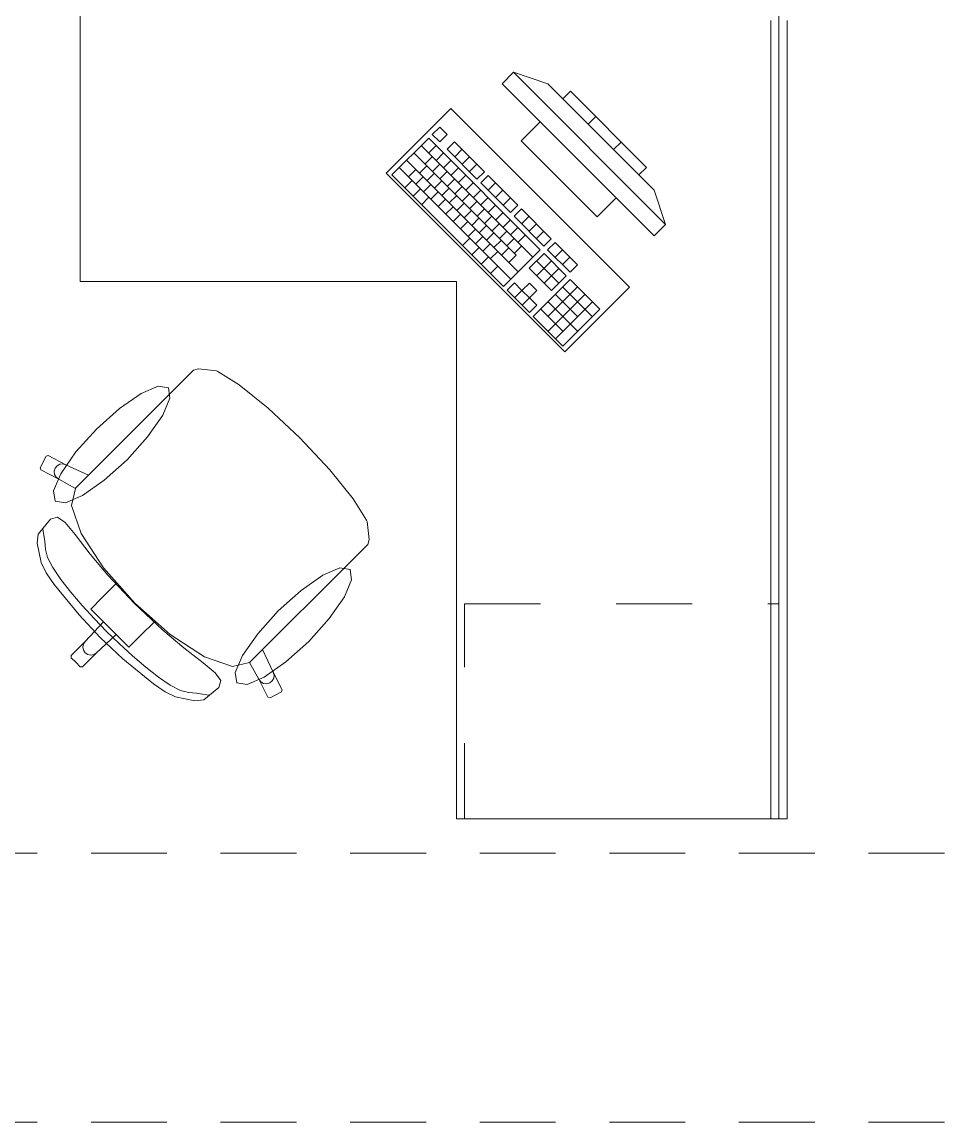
# Model space of a CAD drawing. Header units: inches. Extents: x -38 to 5698, y -33 to 92.
# Drawn here: x 289.594 to 291.334, y 16.9 to 18.946 of the extents above; entities that cross this region are included whole.
import ezdxf

# ---------------------------------------------------------------- set-up
doc = ezdxf.new("R2010")
doc.units = ezdxf.units.IN
doc.header["$MEASUREMENT"] = 0
doc.linetypes.add('Hidden Line', pattern=[0.195611, 0.141111, -0.0545])
doc.linetypes.add('Rayas', pattern=[0.282222, 0.141111, -0.141111])
doc.layers.add('08 _ STR _ EXT _ 09 Vigas', color=7, linetype='Continuous')
doc.layers.add('Interior - Mobiliario', color=7, linetype='Continuous')

msp = doc.modelspace()

# ---------------------------------------------------------------- linework, layer by layer
at = {"layer": '08 _ STR _ EXT _ 09 Vigas', "color": 251, "linetype": 'Hidden Line', "lineweight": 13}
for p, q in [((287.07, 17.4), (307.57, 17.4)), ((287.07, 16.9), (293.57, 16.9))]:
    msp.add_line(p, q, dxfattribs=at)
at = {"layer": 'Interior - Mobiliario', "color": 175, "linetype": 'Continuous', "lineweight": 13}
for p, q in [((290.9873, 18.9488), (290.9873, 17.4638)), ((291.0173, 17.4638), (291.0173, 18.9488)), ((290.5084, 18.8527), (290.4872, 18.8315)), ((290.7913, 18.5698), (290.5084, 18.8527)), ((290.5084, 18.8527), (290.5721, 18.8315)), ((290.4872, 18.8315), (290.77, 18.5486)), ((290.5721, 18.8315), (290.77, 18.6335)), ((290.6145, 18.8173), (290.6003, 18.8032)), ((290.7559, 18.6759), (290.6145, 18.8173)), ((290.6003, 18.8032), (290.7418, 18.6617)), ((290.6475, 18.756), (290.6616, 18.7702)), ((290.371, 18.7509), (290.3573, 18.7372)), ((290.3849, 18.7371), (290.371, 18.7509)), ((290.5579, 18.7607), (290.5226, 18.7254)), ((290.6993, 18.6193), (290.5579, 18.7607)), ((290.3505, 18.7304), (290.2819, 18.6618)), ((290.5582, 18.5226), (290.3505, 18.7304)), ((290.3573, 18.7372), (290.3712, 18.7234)), ((290.3712, 18.7234), (290.3849, 18.7371)), ((290.5226, 18.7254), (290.664, 18.584)), ((290.323, 18.7029), (290.5134, 18.5125)), ((290.3367, 18.7166), (290.5445, 18.5089)), ((290.3506, 18.7028), (290.3643, 18.7165)), ((290.3987, 18.7232), (290.385, 18.7095)), ((290.385, 18.7095), (290.4404, 18.6541)), ((290.4541, 18.6678), (290.3987, 18.7232)), ((290.3989, 18.6957), (290.4126, 18.7094)), ((290.6946, 18.7089), (290.7088, 18.723)), ((290.3093, 18.6892), (290.517, 18.4815)), ((290.3438, 18.6822), (290.3575, 18.6959)), ((290.3644, 18.6889), (290.3781, 18.7027)), ((290.3783, 18.6751), (290.392, 18.6888)), ((290.4127, 18.6818), (290.4264, 18.6955)), ((290.2956, 18.6755), (290.5033, 18.4678)), ((290.3129, 18.6582), (290.3266, 18.6719)), ((290.3335, 18.665), (290.3473, 18.6787)), ((290.3474, 18.6511), (290.3611, 18.6648)), ((290.3576, 18.6683), (290.3714, 18.682)), ((290.3715, 18.6545), (290.3852, 18.6682)), ((290.3921, 18.6612), (290.4058, 18.675)), ((290.4265, 18.668), (290.4403, 18.6817)), ((290.4404, 18.6541), (290.4541, 18.6678)), ((290.7418, 18.6617), (290.7559, 18.6759)), ((290.2819, 18.6618), (290.4896, 18.4541)), ((290.3061, 18.6376), (290.3198, 18.6513)), ((290.3268, 18.6443), (290.3405, 18.6581)), ((290.3406, 18.6305), (290.3543, 18.6442)), ((290.3612, 18.6373), (290.375, 18.651)), ((290.3853, 18.6406), (290.3991, 18.6543)), ((290.406, 18.6474), (290.4197, 18.6611)), ((290.4198, 18.6336), (290.4335, 18.6473)), ((290.461, 18.6609), (290.4473, 18.6472)), ((290.4473, 18.6472), (290.5027, 18.5918)), ((290.5164, 18.6055), (290.461, 18.6609)), ((290.4612, 18.6334), (290.4749, 18.6471)), ((290.3217, 18.622), (290.3354, 18.6357)), ((290.3545, 18.6166), (290.3682, 18.6304)), ((290.3751, 18.6234), (290.3888, 18.6372)), ((290.3889, 18.6096), (290.4026, 18.6233)), ((290.3992, 18.6268), (290.4129, 18.6405)), ((290.413, 18.6129), (290.4267, 18.6266)), ((290.4337, 18.6197), (290.4474, 18.6334)), ((290.475, 18.6195), (290.4887, 18.6332)), ((290.7913, 18.5698), (290.77, 18.6335)), ((290.3373, 18.6064), (290.351, 18.6201)), ((290.3683, 18.6028), (290.382, 18.6165)), ((290.3821, 18.589), (290.3959, 18.6027)), ((290.4028, 18.5957), (290.4165, 18.6095)), ((290.4269, 18.5991), (290.4406, 18.6128)), ((290.4475, 18.6059), (290.4612, 18.6196)), ((290.4614, 18.592), (290.4751, 18.6057)), ((290.4889, 18.6057), (290.5026, 18.6194)), ((290.5027, 18.5918), (290.5164, 18.6055)), ((290.664, 18.584), (290.6993, 18.6193)), ((290.396, 18.5751), (290.4097, 18.5888)), ((290.4166, 18.5819), (290.4303, 18.5956)), ((290.4305, 18.568), (290.4442, 18.5818)), ((290.4407, 18.5852), (290.4544, 18.5989)), ((290.4546, 18.5714), (290.4683, 18.5851)), ((290.4752, 18.5782), (290.4889, 18.5919)), ((290.5233, 18.5986), (290.5096, 18.5849)), ((290.5096, 18.5849), (290.565, 18.5295)), ((290.5787, 18.5432), (290.5233, 18.5986)), ((290.5235, 18.571), (290.5372, 18.5848)), ((290.4098, 18.5613), (290.4236, 18.575)), ((290.4237, 18.5474), (290.4374, 18.5611)), ((290.4443, 18.5542), (290.458, 18.5679)), ((290.4684, 18.5575), (290.4821, 18.5712)), ((290.4891, 18.5643), (290.5028, 18.578)), ((290.5029, 18.5505), (290.5166, 18.5642)), ((290.5373, 18.5572), (290.551, 18.5709)), ((290.77, 18.5486), (290.7913, 18.5698)), ((290.4134, 18.5302), (290.4271, 18.5439)), ((290.4375, 18.5336), (290.4512, 18.5473)), ((290.4582, 18.5404), (290.4719, 18.5541)), ((290.472, 18.5265), (290.4857, 18.5402)), ((290.4823, 18.5437), (290.496, 18.5574)), ((290.4961, 18.5298), (290.5098, 18.5435)), ((290.5168, 18.5366), (290.5305, 18.5503)), ((290.5512, 18.5433), (290.5649, 18.5571)), ((290.565, 18.5295), (290.5787, 18.5432)), ((290.4307, 18.5129), (290.4445, 18.5266)), ((290.4514, 18.5197), (290.4651, 18.5334)), ((290.4652, 18.5059), (290.4789, 18.5196)), ((290.4859, 18.5127), (290.4996, 18.5264)), ((290.4896, 18.4541), (290.5582, 18.5226)), ((290.51, 18.516), (290.5237, 18.5297)), ((290.5857, 18.5363), (290.5719, 18.5226)), ((290.5719, 18.5226), (290.6135, 18.481)), ((290.6272, 18.4947), (290.5857, 18.5363)), ((290.5858, 18.5087), (290.5995, 18.5224)), ((290.4481, 18.4956), (290.4618, 18.5093)), ((290.4997, 18.4988), (290.5134, 18.5125)), ((290.5651, 18.5157), (290.5377, 18.4883)), ((290.5514, 18.502), (290.5929, 18.4605)), ((290.5515, 18.4744), (290.5789, 18.5019)), ((290.6066, 18.4742), (290.5651, 18.5157)), ((290.5996, 18.4949), (290.6134, 18.5086)), ((290.4654, 18.4783), (290.4791, 18.492)), ((290.5377, 18.4883), (290.5792, 18.4467)), ((290.5654, 18.4606), (290.5928, 18.488)), ((290.6135, 18.481), (290.6272, 18.4947)), ((290.5102, 18.4609), (290.4965, 18.4471)), ((290.5241, 18.447), (290.5102, 18.4609)), ((290.5378, 18.4607), (290.5241, 18.447)), ((290.5516, 18.4469), (290.5378, 18.4607)), ((290.6136, 18.4673), (290.545, 18.3987)), ((290.5792, 18.4467), (290.6066, 18.4742)), ((290.6689, 18.4119), (290.6136, 18.4673)), ((290.4965, 18.4471), (290.5381, 18.4056)), ((290.5104, 18.4333), (290.5241, 18.447)), ((290.5241, 18.447), (290.5379, 18.4332)), ((290.5379, 18.4332), (290.5516, 18.4469)), ((290.5725, 18.3985), (290.6274, 18.4534)), ((290.5727, 18.371), (290.6413, 18.4396)), ((290.5861, 18.4398), (290.6277, 18.3983)), ((290.5998, 18.4535), (290.6552, 18.3981)), ((290.5242, 18.4195), (290.5379, 18.4332)), ((290.5518, 18.4193), (290.5379, 18.4332)), ((290.5381, 18.4056), (290.5518, 18.4193)), ((290.5724, 18.4261), (290.6278, 18.3707)), ((290.5865, 18.3571), (290.6551, 18.4257)), ((290.545, 18.3987), (290.6004, 18.3433)), ((290.5587, 18.4124), (290.6002, 18.3709)), ((290.6004, 18.3433), (290.6689, 18.4119)), ((289.9127, 18.2984), (289.8908, 18.2764)), ((289.922, 18.3012), (289.9127, 18.2984)), ((289.9559, 18.2973), (289.922, 18.3012)), ((289.9581, 18.2964), (289.9559, 18.2973)), ((289.9981, 18.2714), (289.9581, 18.2964)), ((289.8908, 18.2764), (289.8653, 18.2509)), ((290.0518, 18.2279), (289.9981, 18.2714)), ((289.8653, 18.2509), (289.7174, 18.1031)), ((290.0526, 18.2272), (290.0518, 18.2279)), ((290.1109, 18.1724), (290.0526, 18.2272)), ((290.1109, 18.1724), (290.1658, 18.114)), ((289.6385, 18.1383), (289.6277, 18.1169)), ((289.6425, 18.1396), (289.6385, 18.1383)), ((289.6756, 18.1226), (289.6425, 18.1396)), ((289.6277, 18.1169), (289.629, 18.1129)), ((289.629, 18.1129), (289.6621, 18.0959)), ((289.6555, 18.1162), (289.6539, 18.1105)), ((289.6539, 18.1105), (289.6546, 18.1047)), ((289.6591, 18.1208), (289.6555, 18.1162)), ((289.6642, 18.1236), (289.6591, 18.1208)), ((289.67, 18.1243), (289.6642, 18.1236)), ((289.6756, 18.1226), (289.67, 18.1243)), ((289.7174, 18.1031), (289.6756, 18.1226)), ((290.1658, 18.114), (290.1665, 18.1132)), ((290.1665, 18.1132), (290.21, 18.0595)), ((289.6546, 18.1047), (289.6575, 18.0996)), ((289.6575, 18.0996), (289.6621, 18.0959)), ((289.6621, 18.0959), (289.6931, 18.0786)), ((289.6932, 18.0788), (289.7174, 18.1031)), ((289.6931, 18.0786), (289.6857, 18.0467)), ((289.6932, 18.0788), (289.6931, 18.0786)), ((290.21, 18.0595), (290.235, 18.0195)), ((289.6857, 18.0467), (289.704, 17.9947)), ((289.647, 18.0215), (289.6238, 17.9937)), ((289.6599, 18.025), (289.647, 18.0215)), ((289.6743, 18.0149), (289.6599, 18.025)), ((289.6929, 17.9927), (289.6743, 18.0149)), ((290.235, 18.0195), (290.2358, 18.0173)), ((290.2358, 18.0173), (290.2398, 17.9834)), ((289.6238, 17.9937), (289.622, 17.9769)), ((289.6335, 17.999), (289.6327, 18.0035)), ((289.6343, 17.9909), (289.6335, 17.999)), ((289.6363, 17.9802), (289.6343, 17.9909)), ((289.7208, 17.9565), (289.6929, 17.9927)), ((289.704, 17.9947), (289.7454, 17.9309)), ((289.622, 17.9769), (289.6297, 17.9408)), ((289.6375, 17.9648), (289.6363, 17.9802)), ((290.237, 17.9741), (290.215, 17.9522)), ((290.2398, 17.9834), (290.237, 17.9741)), ((289.6414, 17.95), (289.6375, 17.9648)), ((289.6513, 17.9312), (289.6414, 17.95)), ((289.7535, 17.9172), (289.7208, 17.9565)), ((290.215, 17.9522), (290.1895, 17.9267)), ((289.6297, 17.9408), (289.6387, 17.9215)), ((289.6662, 17.9093), (289.6513, 17.9312)), ((289.7454, 17.9309), (289.7702, 17.9027)), ((290.1895, 17.9267), (290.0416, 17.7788)), ((289.6387, 17.9215), (289.6536, 17.8999)), ((289.6848, 17.8855), (289.6662, 17.9093)), ((289.803, 17.8644), (289.7535, 17.9172)), ((289.6536, 17.8999), (289.7004, 17.8432)), ((289.7059, 17.8608), (289.6848, 17.8855)), ((289.7702, 17.9027), (289.7428, 17.8754)), ((289.7702, 17.9027), (289.8035, 17.8649)), ((289.7428, 17.8754), (289.7216, 17.8542)), ((289.803, 17.8644), (289.8558, 17.8149)), ((289.8413, 17.8316), (289.8035, 17.8649)), ((289.7285, 17.8362), (289.7059, 17.8608)), ((289.7216, 17.8542), (289.7453, 17.8306)), ((289.7004, 17.8432), (289.7395, 17.801)), ((289.7453, 17.8306), (289.7113, 17.794)), ((289.7513, 17.8127), (289.7285, 17.8362)), ((289.7453, 17.8306), (289.7572, 17.8186)), ((289.8413, 17.8316), (289.8139, 17.8042)), ((289.8695, 17.8068), (289.8413, 17.8316)), ((289.7692, 17.8067), (289.7326, 17.7727)), ((289.7513, 17.8127), (289.7748, 17.7899)), ((289.7692, 17.8067), (289.7572, 17.8186)), ((289.7928, 17.783), (289.7692, 17.8067)), ((289.8139, 17.8042), (289.7928, 17.783)), ((289.8558, 17.8149), (289.8951, 17.7822)), ((289.9333, 17.7654), (289.8695, 17.8068)), ((289.7113, 17.794), (289.6852, 17.7679)), ((289.708, 17.7892), (289.7069, 17.7834)), ((289.7069, 17.7834), (289.7081, 17.7777)), ((289.7113, 17.794), (289.708, 17.7892)), ((289.7817, 17.7618), (289.7395, 17.801)), ((289.7748, 17.7899), (289.7994, 17.7673)), ((289.8951, 17.7822), (289.9312, 17.7543)), ((289.6852, 17.7679), (289.6852, 17.7637)), ((289.6852, 17.7637), (289.6938, 17.7552)), ((289.7326, 17.7727), (289.7065, 17.7466)), ((289.7081, 17.7777), (289.7114, 17.7728)), ((289.7163, 17.7695), (289.7114, 17.7728)), ((289.722, 17.7683), (289.7163, 17.7695)), ((289.7278, 17.7695), (289.722, 17.7683)), ((289.7326, 17.7727), (289.7278, 17.7695)), ((289.8384, 17.715), (289.7817, 17.7618)), ((289.7994, 17.7673), (289.8241, 17.7462)), ((289.9852, 17.7471), (289.9333, 17.7654)), ((290.0174, 17.7546), (290.0416, 17.7788)), ((290.0416, 17.7788), (290.0612, 17.7371)), ((289.7023, 17.7466), (289.6938, 17.7552)), ((289.7065, 17.7466), (289.7023, 17.7466)), ((289.8241, 17.7462), (289.8479, 17.7276)), ((289.9312, 17.7543), (289.9535, 17.7357)), ((290.0172, 17.7545), (289.9852, 17.7471)), ((290.0174, 17.7546), (290.0172, 17.7545)), ((290.0345, 17.7235), (290.0172, 17.7545)), ((289.8479, 17.7276), (289.8698, 17.7127)), ((289.9535, 17.7357), (289.9635, 17.7214)), ((289.9635, 17.7214), (289.9601, 17.7084)), ((290.0382, 17.7189), (290.0345, 17.7235)), ((290.0515, 17.6904), (290.0345, 17.7235)), ((290.0622, 17.7256), (290.0593, 17.7205)), ((290.0612, 17.7371), (290.0628, 17.7314)), ((290.0612, 17.7371), (290.0782, 17.704)), ((290.0628, 17.7314), (290.0622, 17.7256)), ((289.8601, 17.7001), (289.8384, 17.715)), ((289.8794, 17.6911), (289.8601, 17.7001)), ((289.8698, 17.7127), (289.8886, 17.7028)), ((289.8886, 17.7028), (289.9034, 17.6989)), ((289.9601, 17.7084), (289.9323, 17.6853)), ((290.0433, 17.716), (290.0382, 17.7189)), ((290.0491, 17.7153), (290.0433, 17.716)), ((290.0548, 17.7169), (290.0491, 17.7153)), ((290.0593, 17.7205), (290.0548, 17.7169)), ((290.0782, 17.704), (290.0769, 17.6999)), ((289.9155, 17.6834), (289.8794, 17.6911)), ((289.9034, 17.6989), (289.9188, 17.6977)), ((289.9323, 17.6853), (289.9155, 17.6834)), ((289.9188, 17.6977), (289.9295, 17.6957)), ((289.9295, 17.6957), (289.9376, 17.6949)), ((289.9376, 17.6949), (289.9421, 17.6941)), ((290.0555, 17.6891), (290.0515, 17.6904)), ((290.0769, 17.6999), (290.0555, 17.6891)), ((290.9873, 17.4638), (291.0173, 17.4638))]:
    msp.add_line(p, q, dxfattribs=at)
at = {"layer": 'Interior - Mobiliario', "color": 175, "linetype": 'Rayas', "lineweight": 13}
for p, q in [((290.4173, 17.4638), (290.4173, 17.8638)), ((290.4173, 17.8638), (291.0023, 17.8638))]:
    msp.add_line(p, q, dxfattribs=at)
at = {"layer": 'Interior - Mobiliario', "color": 175, "linetype": 'Continuous', "lineweight": 13, "flags": 128}
for points in [[(291.0023, 18.9638), (291.0023, 17.4638), (290.4023, 17.4638), (290.4023, 18.4638), (289.7023, 18.4638), (289.7023, 18.9638)], [(290.3917, 18.7855), (290.2715, 18.6653), (290.6039, 18.3329), (290.7241, 18.4531)], [(289.7325, 18.1888), (289.6943, 18.1464), (289.6663, 18.106), (289.6527, 18.0739), (289.6556, 18.055), (289.6745, 18.0521), (289.7066, 18.0657), (289.7469, 18.0938), (289.7894, 18.1319), (289.8276, 18.1744), (289.8556, 18.2148), (289.8692, 18.2468), (289.8663, 18.2657), (289.8474, 18.2686), (289.8153, 18.255), (289.775, 18.227)], [(290.1274, 17.7939), (290.0849, 17.7558), (290.0446, 17.7277), (290.0125, 17.7141), (289.9936, 17.717), (289.9907, 17.7359), (290.0043, 17.768), (290.0324, 17.8083), (290.0705, 17.8508), (290.113, 17.889), (290.1533, 17.917), (290.1854, 17.9306), (290.2043, 17.9277), (290.2072, 17.9088), (290.1936, 17.8767), (290.1656, 17.8364)]]:
    msp.add_lwpolyline(points, close=True, dxfattribs=at)

doc.saveas('drawing.dxf')
